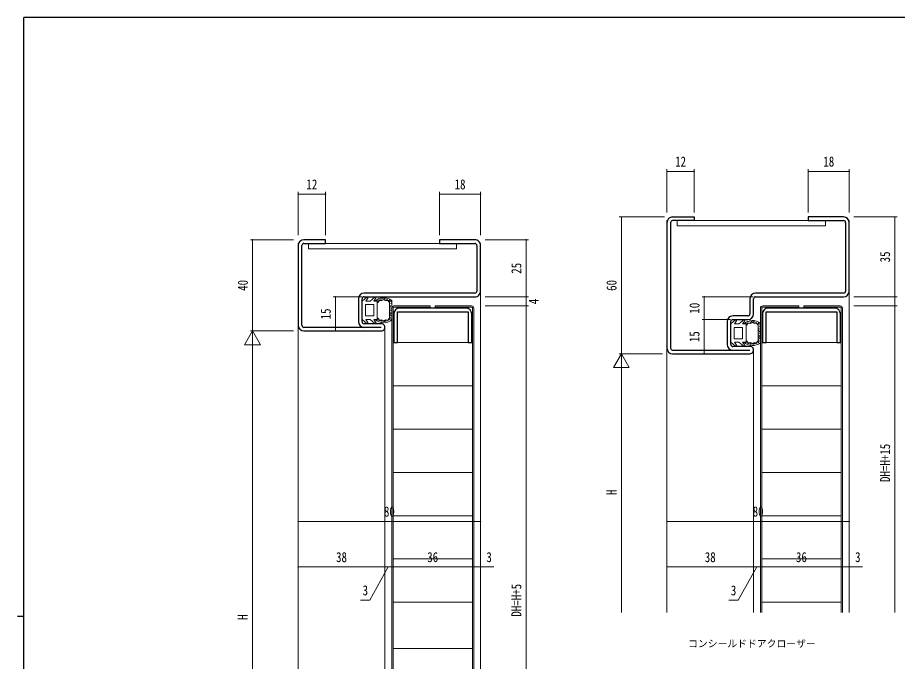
# Model space of a CAD drawing. Units: millimetres, scale not verified. Extents: x -397 to 397, y -282 to 282.
# Drawn here: x -396.7 to -10.7, y -3.1 to 279.3 of the extents above; entities that cross this region are included whole.
import ezdxf
from ezdxf.enums import TextEntityAlignment as Align

# ---------------------------------------------------------------- set-up
doc = ezdxf.new("R2010")
doc.units = ezdxf.units.MM
doc.header["$LTSCALE"] = 2
for name, color, linetype in [('0-1_USER1', 3, 'Continuous'), ('0-2_YKK_11', 7, 'Continuous'), ('0-7_YKK_ZWAK', 7, 'Continuous')]:
    doc.layers.add(name, color=color, linetype=linetype)
for name, color, linetype, lineweight in [('0-3_YKK_12', 2, 'Continuous', 18), ('0-4_YKK_13', 4, 'Continuous', 18), ('0-6_YKK_D', 6, 'Continuous', 18)]:
    doc.layers.add(name, color=color, linetype=linetype, lineweight=lineweight)
doc.styles.add('ＭＳ ゴシック', font='')
doc.styles.get('ＭＳ ゴシック').set_extended_font_data('MS Gothic')

msp = doc.modelspace()

# ---------------------------------------------------------------- linework, layer by layer
at = {"layer": '0-2_YKK_11'}
for p, q in [((-111.834, 189.35), (-111.834, 134.35)), ((-110.234, 189.35), (-110.234, 134.35)), ((-109.334, 191.85), (-99.834, 191.85)), ((-99.834, 190.25), (-109.334, 190.25)), ((-99.834, 191.85), (-99.834, 190.25)), ((-49.834, 191.85), (-49.834, 190.25)), ((-34.334, 191.85), (-49.834, 191.85)), ((-49.834, 190.25), (-34.334, 190.25)), ((-33.434, 189.35), (-33.434, 159.35)), ((-31.834, 159.35), (-31.834, 189.35)), ((-261.594, 181.85), (-271.094, 181.85)), ((-261.594, 180.25), (-261.594, 181.85)), ((-211.594, 181.85), (-211.594, 180.25)), ((-196.094, 181.85), (-211.594, 181.85)), ((-273.594, 179.35), (-273.594, 144.35)), ((-271.994, 144.35), (-271.994, 179.35)), ((-271.094, 180.25), (-261.594, 180.25)), ((-211.594, 180.25), (-196.094, 180.25)), ((-195.194, 179.35), (-195.194, 159.35)), ((-193.594, 159.35), (-193.594, 179.35)), ((-196.094, 158.45), (-244.694, 158.45)), ((-34.334, 158.45), (-72.934, 158.45)), ((-247.194, 155.95), (-247.194, 145.95)), ((-245.594, 145.95), (-245.594, 155.95)), ((-244.694, 156.85), (-196.094, 156.85)), ((-75.434, 155.95), (-75.434, 149.35)), ((-73.834, 149.35), (-73.834, 155.95)), ((-72.934, 156.85), (-34.334, 156.85)), ((-199.994, 151.851), (-229.194, 151.851)), ((-38.234, 151.851), (-67.434, 151.851)), ((-231.694, 149.351), (-231.694, 136.851)), ((-230.094, 136.851), (-230.094, 150.251)), ((-230.094, 150.251), (-199.094, 150.251)), ((-199.094, 150.251), (-199.094, 136.851)), ((-197.494, 136.851), (-197.494, 149.351)), ((-76.334, 148.45), (-82.934, 148.45)), ((-82.934, 146.85), (-76.334, 146.85)), ((-69.934, 149.351), (-69.934, 136.851)), ((-68.334, 136.851), (-68.334, 150.251)), ((-68.334, 150.251), (-37.334, 150.251)), ((-37.334, 150.251), (-37.334, 136.851)), ((-35.734, 136.851), (-35.734, 149.351)), ((-237.194, 143.45), (-271.094, 143.45)), ((-237.194, 145.05), (-244.694, 145.05)), ((-85.434, 145.95), (-85.434, 135.95)), ((-83.834, 135.95), (-83.834, 145.95)), ((-271.094, 141.85), (-237.194, 141.85)), ((-231.694, 136.851), (-230.094, 136.851)), ((-199.094, 136.851), (-197.494, 136.851)), ((-69.934, 136.851), (-68.334, 136.851)), ((-37.334, 136.851), (-35.734, 136.851)), ((-109.334, 133.45), (-75.434, 133.45)), ((-109.334, 131.85), (-75.434, 131.85)), ((-75.434, 135.05), (-82.934, 135.05))]:
    msp.add_line(p, q, dxfattribs=at)
for centre, radius, start, end in [((-109.334, 189.35), 2.5, 90.00001, 179.99999), ((-109.334, 189.35), 0.9, 90.00001, 179.99999), ((-34.334, 189.35), 2.5, 0.00001, 89.99999), ((-34.334, 189.35), 0.9, 0.00001, 89.99999), ((-271.094, 179.35), 2.5, 90.00002, 180), ((-196.094, 179.35), 2.5, 359.99998, 90.00002), ((-271.094, 179.35), 0.9, 90.00002, 180), ((-196.094, 179.35), 0.9, 359.99998, 90.00002), ((-244.694, 155.95), 2.5, 90.00002, 180), ((-196.094, 159.35), 0.9, 270, 359.99998), ((-196.094, 159.35), 2.5, 270, 0.00033), ((-72.934, 155.95), 2.5, 90.00001, 179.99999), ((-34.334, 159.35), 0.9, 270.00001, 359.99999), ((-34.334, 159.35), 2.5, 270.00001, 359.99999), ((-244.694, 155.95), 0.9, 90.00002, 180), ((-72.934, 155.95), 0.9, 90.00001, 179.99999), ((-229.194, 149.351), 2.5, 90.00001, 179.99999), ((-199.994, 149.351), 2.5, 0.00001, 89.99999), ((-67.434, 149.351), 2.5, 90.00001, 179.99999), ((-38.234, 149.351), 2.5, 0.00001, 89.99999), ((-82.934, 145.95), 2.5, 90.00001, 179.99999), ((-82.934, 145.95), 0.9, 90.00001, 179.99999), ((-76.334, 149.35), 0.9, 270.00001, 359.99999), ((-76.334, 149.35), 2.5, 270.00001, 359.99999), ((-271.094, 144.35), 2.5, 180, 270), ((-271.094, 144.35), 0.9, 180, 270), ((-244.694, 145.95), 2.5, 180, 270), ((-244.694, 145.95), 0.9, 180, 269.99901), ((-237.194, 143.45), 1.6, 270, 90.00054), ((-82.934, 135.95), 2.5, 180.00001, 269.99999), ((-82.934, 135.95), 0.9, 180.00001, 269.99999), ((-109.334, 134.35), 2.5, 180.00001, 269.99999), ((-109.334, 134.35), 0.9, 180.00001, 269.99999), ((-75.434, 133.45), 1.6, 269.99999, 90.00001)]:
    msp.add_arc(centre, radius, start, end, dxfattribs=at)
at = {"layer": '0-3_YKK_12'}
for p, q in [((-111.834, 190.25), (-111.834, 18.35)), ((-111.666, 190.25), (-111.834, 190.25)), ((-34.334, 190.25), (-109.334, 190.25)), ((-31.834, 190.25), (-32.002, 190.25)), ((-31.834, 190.25), (-31.834, 18.35)), ((-273.594, 180.25), (-273.594, -128.15)), ((-273.426, 180.25), (-273.594, 180.25)), ((-196.094, 180.25), (-271.094, 180.25)), ((-193.594, 180.25), (-193.762, 180.25)), ((-235.594, 143.45), (-235.594, -128.15)), ((-73.834, 133.45), (-73.834, 18.35))]:
    msp.add_line(p, q, dxfattribs=at)
msp.add_lwpolyline([(-193.594, 180.25), (-193.594, -128.15), (-273.594, -128.15)], dxfattribs=at)
at = {"layer": '0-4_YKK_13'}
for p, q in [((-107.334, 190.25), (-42.334, 190.25)), ((-107.334, 187.95), (-107.334, 190.25)), ((-42.334, 190.25), (-42.334, 187.95)), ((-42.334, 187.95), (-107.334, 187.95)), ((-269.094, 180.25), (-204.094, 180.25)), ((-269.094, 177.95), (-269.094, 180.25)), ((-204.094, 177.95), (-269.094, 177.95)), ((-204.094, 180.25), (-204.094, 177.95)), ((-245.594, 154.95), (-243.515, 156.695)), ((-245.594, 154.95), (-245.594, 146.95)), ((-243.975, 154.95), (-243.073, 156.298)), ((-243.975, 154.95), (-241.994, 154.95)), ((-241.994, 154.95), (-239.915, 156.695)), ((-240.375, 154.95), (-239.473, 156.298)), ((-240.375, 154.95), (-238.894, 154.95)), ((-238.934, 155.231), (-238.934, 155.431)), ((-238.894, 154.95), (-238.894, 150.95)), ((-238.558, 154.879), (-238.558, 155.079)), ((-238.23, 155.173), (-238.23, 155.373)), ((-238.054, 155.653), (-238.054, 155.853)), ((-237.491, 155.712), (-237.491, 155.912)), ((-237.077, 156.07), (-237.077, 156.27)), ((-236.97, 155.509), (-236.97, 155.709)), ((-236.469, 155.914), (-236.469, 156.114)), ((-236.326, 156.117), (-236.326, 156.317)), ((-235.789, 156.082), (-235.789, 156.282)), ((-235.646, 155.783), (-235.646, 155.983)), ((-235.228, 155.759), (-235.228, 155.959)), ((-234.894, 155.342), (-234.894, 155.542)), ((-234.513, 155.557), (-234.513, 155.757)), ((-233.976, 155.151), (-233.976, 155.351)), ((-233.737, 154.745), (-233.737, 154.945)), ((-233.594, 147.431), (-233.594, 154.47)), ((-233.499, 155.282), (-233.499, 155.482)), ((-233.391, 154.865), (-233.391, 155.065)), ((-233.288, 154.678), (-233.288, 154.878)), ((-232.89, 154.984), (-232.89, 155.184)), ((-232.628, 154.555), (-232.628, 154.755)), ((-232.594, 155.193), (-232.594, 146.708)), ((-240.394, 148.45), (-240.394, 153.45)), ((-238.894, 146.95), (-238.894, 150.95)), ((-233.467, 153.034), (-233.467, 153.234)), ((-233.324, 151.264), (-233.324, 151.464)), ((-233.324, 150.478), (-233.324, 150.678)), ((-233.271, 151.944), (-233.271, 152.144)), ((-233.128, 152.373), (-233.128, 152.573)), ((-233.074, 152.962), (-233.074, 153.162)), ((-233.003, 153.874), (-233.003, 154.074)), ((-232.985, 151.55), (-232.985, 151.75)), ((-232.913, 150.818), (-232.913, 151.018)), ((-232.594, -100.95), (-232.594, 151.85)), ((-231.594, 152.85), (-215.694, 152.85)), ((-197.594, 152.85), (-213.494, 152.85)), ((-196.594, -101.15), (-196.594, 151.85)), ((-70.834, 18.35), (-70.834, 151.85)), ((-69.834, 152.85), (-53.934, 152.85)), ((-35.834, 152.85), (-51.734, 152.85)), ((-34.834, 18.35), (-34.834, 151.85)), ((-245.594, 146.95), (-243.515, 145.206)), ((-244.094, 148.45), (-240.394, 148.45)), ((-243.975, 146.95), (-243.073, 145.603)), ((-243.975, 146.95), (-241.994, 146.95)), ((-241.994, 146.95), (-239.915, 145.206)), ((-240.375, 146.95), (-239.473, 145.603)), ((-240.375, 146.95), (-238.894, 146.95)), ((-238.828, 146.633), (-238.828, 146.833)), ((-233.678, 146.908), (-233.678, 147.108)), ((-233.379, 146.717), (-233.379, 146.917)), ((-233.378, 148.03), (-233.378, 148.23)), ((-233.296, 147.063), (-233.296, 147.263)), ((-233.181, 149.191), (-233.181, 149.391)), ((-233.163, 148.744), (-233.163, 148.944)), ((-233.092, 149.817), (-233.092, 150.017)), ((-233.092, 147.744), (-233.092, 147.944)), ((-232.949, 149.549), (-232.949, 149.749)), ((-232.895, 148.476), (-232.895, 148.676)), ((-232.747, 146.968), (-232.747, 147.168)), ((-83.834, 144.95), (-81.755, 146.695)), ((-80.234, 144.95), (-78.155, 146.695)), ((-238.207, 146.305), (-238.207, 146.505)), ((-237.819, 146.246), (-237.819, 146.446)), ((-237.397, 146.199), (-237.397, 146.399)), ((-237.065, 146.205), (-237.065, 146.405)), ((-236.982, 145.668), (-236.982, 145.868)), ((-236.898, 146.431), (-236.898, 146.631)), ((-236.373, 146.038), (-236.373, 146.238)), ((-236.35, 145.859), (-236.35, 146.059)), ((-235.777, 146.073), (-235.777, 146.273)), ((-235.586, 145.871), (-235.586, 146.071)), ((-235.324, 146.276), (-235.324, 146.476)), ((-235.192, 146.002), (-235.192, 146.202)), ((-234.823, 146.407), (-234.823, 146.607)), ((-234.596, 146.169), (-234.596, 146.369)), ((-234.584, 146.443), (-234.584, 146.643)), ((-234.119, 146.383), (-234.119, 146.583)), ((-83.834, 144.95), (-83.834, 136.95)), ((-82.215, 144.95), (-81.313, 146.298)), ((-82.215, 144.95), (-80.234, 144.95)), ((-78.634, 138.45), (-78.634, 143.45)), ((-78.615, 144.95), (-77.713, 146.298)), ((-78.615, 144.95), (-77.134, 144.95)), ((-77.174, 145.231), (-77.174, 145.431)), ((-77.134, 144.95), (-77.134, 140.95)), ((-76.798, 144.879), (-76.798, 145.079)), ((-76.47, 145.173), (-76.47, 145.373)), ((-76.294, 145.653), (-76.294, 145.853)), ((-75.731, 145.712), (-75.731, 145.912)), ((-75.317, 146.07), (-75.317, 146.27)), ((-75.21, 145.509), (-75.21, 145.709)), ((-74.709, 145.914), (-74.709, 146.114)), ((-74.566, 146.117), (-74.566, 146.317)), ((-74.029, 146.082), (-74.029, 146.282)), ((-73.886, 145.783), (-73.886, 145.983)), ((-73.468, 145.759), (-73.468, 145.959)), ((-73.134, 145.342), (-73.134, 145.542)), ((-72.752, 145.557), (-72.752, 145.757)), ((-72.216, 145.151), (-72.216, 145.351)), ((-71.977, 144.745), (-71.977, 144.945)), ((-71.834, 137.431), (-71.834, 144.47)), ((-71.738, 145.282), (-71.738, 145.482)), ((-71.707, 143.034), (-71.707, 143.234)), ((-71.631, 144.865), (-71.631, 145.065)), ((-71.528, 144.678), (-71.528, 144.878)), ((-71.314, 142.962), (-71.314, 143.162)), ((-71.242, 143.874), (-71.242, 144.074)), ((-71.13, 144.984), (-71.13, 145.184)), ((-70.868, 144.555), (-70.868, 144.755)), ((-70.834, 145.193), (-70.834, 136.708)), ((-77.134, 136.95), (-77.134, 140.95)), ((-71.564, 141.264), (-71.564, 141.464)), ((-71.564, 140.478), (-71.564, 140.678)), ((-71.511, 141.944), (-71.511, 142.144)), ((-71.421, 139.191), (-71.421, 139.391)), ((-71.368, 142.373), (-71.368, 142.573)), ((-71.332, 139.817), (-71.332, 140.017)), ((-71.225, 141.55), (-71.225, 141.75)), ((-71.189, 139.549), (-71.189, 139.749)), ((-71.153, 140.818), (-71.153, 141.018)), ((-197.194, 136.851), (-231.994, 136.851)), ((-83.834, 136.95), (-81.755, 135.206)), ((-82.334, 138.45), (-78.634, 138.45)), ((-82.215, 136.95), (-81.313, 135.603)), ((-82.215, 136.95), (-80.234, 136.95)), ((-80.234, 136.95), (-78.155, 135.206)), ((-78.615, 136.95), (-77.713, 135.603)), ((-78.615, 136.95), (-77.134, 136.95)), ((-77.068, 136.633), (-77.068, 136.833)), ((-76.446, 136.305), (-76.446, 136.505)), ((-76.059, 136.246), (-76.059, 136.446)), ((-75.637, 136.199), (-75.637, 136.399)), ((-75.305, 136.205), (-75.305, 136.405)), ((-75.222, 135.668), (-75.222, 135.868)), ((-75.138, 136.431), (-75.138, 136.631)), ((-74.613, 136.038), (-74.613, 136.238)), ((-74.589, 135.859), (-74.589, 136.059)), ((-74.017, 136.073), (-74.017, 136.273)), ((-73.826, 135.871), (-73.826, 136.071)), ((-73.564, 136.276), (-73.564, 136.476)), ((-73.432, 136.002), (-73.432, 136.202)), ((-73.063, 136.407), (-73.063, 136.607)), ((-72.836, 136.169), (-72.836, 136.369)), ((-72.824, 136.443), (-72.824, 136.643)), ((-72.359, 136.383), (-72.359, 136.583)), ((-71.917, 136.908), (-71.917, 137.108)), ((-71.619, 136.717), (-71.619, 136.917)), ((-71.618, 138.03), (-71.618, 138.23)), ((-71.536, 137.063), (-71.536, 137.263)), ((-71.403, 138.744), (-71.403, 138.944)), ((-71.332, 137.744), (-71.332, 137.944)), ((-71.135, 138.476), (-71.135, 138.676)), ((-70.987, 136.968), (-70.987, 137.168)), ((-35.434, 136.851), (-70.234, 136.851)), ((-197.194, 117.851), (-231.994, 117.851)), ((-35.434, 117.851), (-70.234, 117.851)), ((-197.194, 98.851), (-231.994, 98.851)), ((-35.434, 98.851), (-70.234, 98.851)), ((-197.194, 79.851), (-231.994, 79.851)), ((-35.434, 79.851), (-70.234, 79.851)), ((-197.194, 60.851), (-231.994, 60.851)), ((-35.434, 60.851), (-70.234, 60.851)), ((-197.194, 41.851), (-231.994, 41.851)), ((-35.434, 41.851), (-70.234, 41.851)), ((-197.194, 22.851), (-231.994, 22.851)), ((-35.434, 22.851), (-70.234, 22.851)), ((-197.194, 2.55), (-231.994, 2.55))]:
    msp.add_line(p, q, dxfattribs=at)
for points in [[(-238.483, 154.526), (-237.893, 155.293), (-236.933, 155.168), (-236.094, 155.65), (-235.698, 155.43), (-235.255, 155.168), (-234.296, 155.293), (-233.705, 154.526)], [(-244.094, 148.45), (-244.094, 153.45), (-240.394, 153.45)], [(-215.694, 152.85), (-215.694, 152.25), (-231.994, 152.25), (-231.994, -101.05)], [(-213.494, 152.85), (-213.494, 152.25), (-197.194, 152.25), (-197.194, -101.55)], [(-53.934, 152.85), (-53.934, 152.25), (-70.234, 152.25), (-70.234, 18.35)], [(-51.734, 152.85), (-51.734, 152.25), (-35.434, 152.25), (-35.434, 18.35)], [(-233.705, 147.375), (-234.295, 146.608), (-235.255, 146.733), (-235.698, 146.471), (-236.094, 146.25), (-236.933, 146.733), (-237.893, 146.608), (-238.483, 147.375)], [(-82.334, 138.45), (-82.334, 143.45), (-78.634, 143.45)], [(-76.723, 144.526), (-76.133, 145.293), (-75.173, 145.168), (-74.334, 145.65), (-73.938, 145.43), (-73.495, 145.168), (-72.535, 145.293), (-71.945, 144.526)], [(-71.945, 137.375), (-72.535, 136.608), (-73.495, 136.733), (-73.938, 136.471), (-74.334, 136.25), (-75.173, 136.733), (-76.133, 136.608), (-76.723, 137.375)]]:
    msp.add_lwpolyline(points, dxfattribs=at)
for centre, radius, start, end in [((-243.323, 156.465), 0.3, 326.21114, 130.00244), ((-239.723, 156.465), 0.3, 326.21114, 130.00244), ((-236.094, 150.95), 5.5, 50.48037, 133.34176), ((-236.094, 150.95), 4.3, 123.7501, 130.62949), ((-231.594, 151.85), 1, 90, 180), ((-197.594, 151.85), 1, 0, 90), ((-69.834, 151.85), 1, 90, 180), ((-35.834, 151.85), 1, 0, 90), ((-236.094, 150.95), 5.5, 226.65825, 309.51964), ((-236.094, 150.95), 4.3, 229.37072, 236.2501), ((-81.562, 146.465), 0.3, 326.21114, 130.00244), ((-77.963, 146.465), 0.3, 326.21114, 130.00244), ((-243.323, 145.436), 0.3, 229.99756, 33.78886), ((-239.723, 145.436), 0.3, 229.99756, 33.78886), ((-74.334, 140.95), 5.5, 50.48037, 133.34176), ((-74.334, 140.95), 4.3, 123.7501, 130.62949), ((-81.562, 135.436), 0.3, 229.99756, 33.78886), ((-77.963, 135.436), 0.3, 229.99756, 33.78886), ((-74.334, 140.95), 5.5, 226.65825, 309.51964), ((-74.334, 140.95), 4.3, 229.37072, 236.2501)]:
    msp.add_arc(centre, radius, start, end, dxfattribs=at)
at = {"layer": '0-6_YKK_D'}
for p, q in [((-111.834, 193.85), (-111.834, 212.85)), ((-99.834, 193.85), (-99.834, 212.85)), ((-49.834, 193.85), (-49.834, 212.85)), ((-31.834, 193.85), (-31.834, 212.85)), ((-111.834, 211.85), (-99.834, 211.85)), ((-49.834, 211.85), (-31.834, 211.85)), ((-273.594, 183.85), (-273.594, 202.85)), ((-273.594, 201.85), (-261.594, 201.85)), ((-261.594, 183.85), (-261.594, 202.85)), ((-211.594, 183.85), (-211.594, 202.85)), ((-211.594, 201.85), (-193.594, 201.85)), ((-193.594, 183.85), (-193.594, 202.85)), ((-112.834, 191.85), (-132.834, 191.85)), ((-131.834, 131.85), (-131.834, 191.85)), ((-29.834, 191.85), (-10.834, 191.85)), ((-11.834, 156.85), (-11.834, 191.85)), ((-275.594, 181.85), (-294.594, 181.85)), ((-293.594, 141.85), (-293.594, 181.85)), ((-191.594, 181.85), (-172.594, 181.85)), ((-173.594, 156.85), (-173.594, 181.85)), ((-245.694, 156.85), (-258.194, 156.85)), ((-257.194, 156.85), (-257.194, 141.85)), ((-191.594, 156.85), (-172.594, 156.85)), ((-191.594, 156.85), (-172.594, 156.85)), ((-173.594, 152.85), (-173.594, 156.85)), ((-73.934, 156.85), (-96.434, 156.85)), ((-95.434, 156.85), (-95.434, 146.85)), ((-29.834, 156.85), (-10.834, 156.85)), ((-29.834, 156.85), (-10.834, 156.85)), ((-11.834, 152.85), (-11.834, 156.85)), ((-191.594, 152.85), (-172.594, 152.85)), ((-191.594, 152.85), (-172.594, 152.85)), ((-173.594, 152.85), (-173.594, -102.15)), ((-29.834, 152.85), (-10.834, 152.85)), ((-29.834, 152.85), (-10.834, 152.85)), ((-11.834, 152.85), (-11.834, 18.35)), ((-83.934, 146.85), (-96.434, 146.85)), ((-83.934, 146.85), (-96.434, 146.85)), ((-95.434, 146.85), (-95.434, 131.85)), ((-293.594, 141.85), (-297.094, 135.788)), ((-275.594, 141.85), (-294.594, 141.85)), ((-275.594, 141.85), (-294.594, 141.85)), ((-293.594, 141.85), (-293.594, 129.726)), ((-293.594, 141.85), (-290.094, 135.788)), ((-238.194, 141.85), (-258.194, 141.85)), ((-297.094, 135.788), (-290.094, 135.788)), ((-293.594, 134.85), (-293.594, -101.15)), ((-131.834, 131.85), (-135.334, 125.788)), ((-113.834, 131.85), (-132.834, 131.85)), ((-113.834, 131.85), (-132.834, 131.85)), ((-131.834, 131.85), (-131.834, 119.726)), ((-131.834, 131.85), (-128.334, 125.788)), ((-76.434, 131.85), (-96.434, 131.85)), ((-135.334, 125.788), (-128.334, 125.788)), ((-131.834, 124.85), (-131.834, 18.35)), ((-273.594, 20.35), (-273.594, 59.35)), ((-193.594, 58.35), (-273.594, 58.35)), ((-193.594, 20.35), (-193.594, 59.35)), ((-111.834, 20.35), (-111.834, 59.35)), ((-31.834, 58.35), (-111.834, 58.35)), ((-31.834, 20.35), (-31.834, 59.35)), ((-273.594, 20.35), (-273.594, 39.35)), ((-235.594, 20.35), (-235.594, 39.35)), ((-235.594, 20.35), (-235.594, 39.35)), ((-232.594, 20.35), (-232.594, 39.35)), ((-232.594, 20.35), (-232.594, 39.35)), ((-196.594, 20.35), (-196.594, 39.35)), ((-196.594, 20.35), (-196.594, 39.35)), ((-193.594, 20.35), (-193.594, 39.35)), ((-111.834, 20.35), (-111.834, 39.35)), ((-73.834, 20.35), (-73.834, 39.35)), ((-73.834, 20.35), (-73.834, 39.35)), ((-70.834, 20.35), (-70.834, 39.35)), ((-70.834, 20.35), (-70.834, 39.35)), ((-34.834, 20.35), (-34.834, 39.35)), ((-34.834, 20.35), (-34.834, 39.35)), ((-31.834, 20.35), (-31.834, 39.35)), ((-235.594, 38.35), (-273.594, 38.35)), ((-234.094, 38.35), (-242.114, 23.77)), ((-232.594, 38.35), (-235.594, 38.35)), ((-232.594, 38.35), (-196.594, 38.35)), ((-196.594, 38.35), (-193.594, 38.35)), ((-193.594, 38.35), (-187.809, 38.35)), ((-73.834, 38.35), (-111.834, 38.35)), ((-72.334, 38.35), (-80.569, 23.77)), ((-70.834, 38.35), (-73.834, 38.35)), ((-70.834, 38.35), (-34.834, 38.35)), ((-34.834, 38.35), (-31.834, 38.35)), ((-31.834, 38.35), (-26.049, 38.35)), ((-242.114, 23.77), (-246.199, 23.77)), ((-80.569, 23.77), (-84.654, 23.77))]:
    msp.add_line(p, q, dxfattribs=at)
for centre, start, end in [((-111.834, 211.85), 0, 180), ((-111.834, 211.85), 180, 0), ((-99.834, 211.85), 0, 180), ((-99.834, 211.85), 180, 0), ((-49.834, 211.85), 0, 180), ((-49.834, 211.85), 180, 0), ((-31.834, 211.85), 0, 180), ((-31.834, 211.85), 180, 0), ((-273.594, 201.85), 0, 180), ((-273.594, 201.85), 180, 0), ((-261.594, 201.85), 0, 180), ((-261.594, 201.85), 180, 0), ((-211.594, 201.85), 0, 180), ((-211.594, 201.85), 180, 0), ((-193.594, 201.85), 0, 180), ((-193.594, 201.85), 180, 0), ((-131.834, 191.85), 90, 270), ((-131.834, 191.85), 270, 90), ((-11.834, 191.85), 90, 270), ((-11.834, 191.85), 270, 90), ((-293.594, 181.85), 90, 270), ((-293.594, 181.85), 270, 90), ((-173.594, 181.85), 90, 270), ((-173.594, 181.85), 270, 90), ((-257.194, 156.85), 90, 270), ((-257.194, 156.85), 270, 90), ((-173.594, 156.85), 90, 270), ((-173.594, 156.85), 90, 270), ((-173.594, 156.85), 270, 90), ((-173.594, 156.85), 270, 90), ((-95.434, 156.85), 90, 270), ((-95.434, 156.85), 270, 90), ((-11.834, 156.85), 90, 270), ((-11.834, 156.85), 90, 270), ((-11.834, 156.85), 270, 90), ((-11.834, 156.85), 270, 90), ((-173.594, 152.85), 90, 270), ((-173.594, 152.85), 90, 270), ((-173.594, 152.85), 270, 90), ((-173.594, 152.85), 270, 90), ((-11.834, 152.85), 90, 270), ((-11.834, 152.85), 90, 270), ((-11.834, 152.85), 270, 90), ((-11.834, 152.85), 270, 90), ((-95.434, 146.85), 90, 270), ((-95.434, 146.85), 90, 270), ((-95.434, 146.85), 270, 90), ((-95.434, 146.85), 270, 90), ((-257.194, 141.85), 90, 270), ((-257.194, 141.85), 270, 90), ((-95.434, 131.85), 90, 270), ((-95.434, 131.85), 270, 90), ((-273.594, 58.35), 0, 180), ((-273.594, 58.35), 180, 0), ((-193.594, 58.35), 0, 180), ((-193.594, 58.35), 180, 0), ((-111.834, 58.35), 0, 180), ((-111.834, 58.35), 180, 0), ((-31.834, 58.35), 0, 180), ((-31.834, 58.35), 180, 0), ((-273.594, 38.35), 0, 180), ((-273.594, 38.35), 180, 0), ((-235.594, 38.35), 0, 180), ((-235.594, 38.35), 0, 180), ((-235.594, 38.35), 180, 0), ((-235.594, 38.35), 180, 0), ((-232.594, 38.35), 0, 180), ((-232.594, 38.35), 0, 180), ((-232.594, 38.35), 180, 0), ((-232.594, 38.35), 180, 0), ((-196.594, 38.35), 0, 180), ((-196.594, 38.35), 0, 180), ((-196.594, 38.35), 180, 0), ((-196.594, 38.35), 180, 0), ((-193.594, 38.35), 0, 180), ((-193.594, 38.35), 180, 0), ((-111.834, 38.35), 0, 180), ((-111.834, 38.35), 180, 0), ((-73.834, 38.35), 0, 180), ((-73.834, 38.35), 0, 180), ((-73.834, 38.35), 180, 0), ((-73.834, 38.35), 180, 0), ((-70.834, 38.35), 0, 180), ((-70.834, 38.35), 0, 180), ((-70.834, 38.35), 180, 0), ((-70.834, 38.35), 180, 0), ((-34.834, 38.35), 0, 180), ((-34.834, 38.35), 0, 180), ((-34.834, 38.35), 180, 0), ((-34.834, 38.35), 180, 0), ((-31.834, 38.35), 0, 180), ((-31.834, 38.35), 180, 0)]:
    msp.add_arc(centre, 0.106, start, end, dxfattribs=at)
at = {"layer": '0-7_YKK_ZWAK'}
for p, q in [((376.1, 279.3), (-393.9, 279.3)), ((-393.9, -245.7), (-393.9, 279.3)), ((-396.7, 16.8), (-393.9, 16.8))]:
    msp.add_line(p, q, dxfattribs=at)

# ---------------------------------------------------------------- texts
at = {"layer": '0-1_USER1', "style": 'ＭＳ ゴシック'}
msp.add_text('コンシールドドアクローザー ', height=3.079, dxfattribs=at).set_placement((-102.584, 2.266), align=Align.BOTTOM_LEFT)
at = {"layer": '0-6_YKK_D', "style": 'ＭＳ ゴシック', "width": 0.8}
for s, p in [('12', (-108.234, 212.65)), ('18', (-43.234, 212.65)), ('12', (-269.994, 202.65)), ('18', (-204.994, 202.65)), ('80', (-235.994, 59.15)), ('80', (-74.234, 59.15)), ('38', (-256.994, 39.15)), ('36', (-216.994, 39.15)), ('3', (-191.051, 39.15)), ('38', (-95.234, 39.15)), ('36', (-55.234, 39.15)), ('3', (-29.291, 39.15)), ('3', (-245.356, 24.57)), ('3', (-83.812, 24.57))]:
    msp.add_text(s, height=4.399, dxfattribs=at).set_placement(p, align=Align.BOTTOM_LEFT)
for s, p in [('35', (-12.634, 171.95)), ('25', (-174.394, 166.95)), ('40', (-294.394, 159.45)), ('60', (-132.634, 159.45)), ('4', (-166.794, 153.613)), ('15', (-257.994, 146.95)), ('10', (-96.234, 149.45)), ('15', (-96.234, 136.95)), ('DH=H+15', (-12.634, 75.625)), ('H', (-132.634, 69.875)), ('DH=H+5', (-174.394, 16.575)), ('H', (-294.394, 15.125))]:
    msp.add_text(s, height=4.399, rotation=90, dxfattribs=at).set_placement(p, align=Align.BOTTOM_LEFT)

doc.saveas('drawing.dxf')
